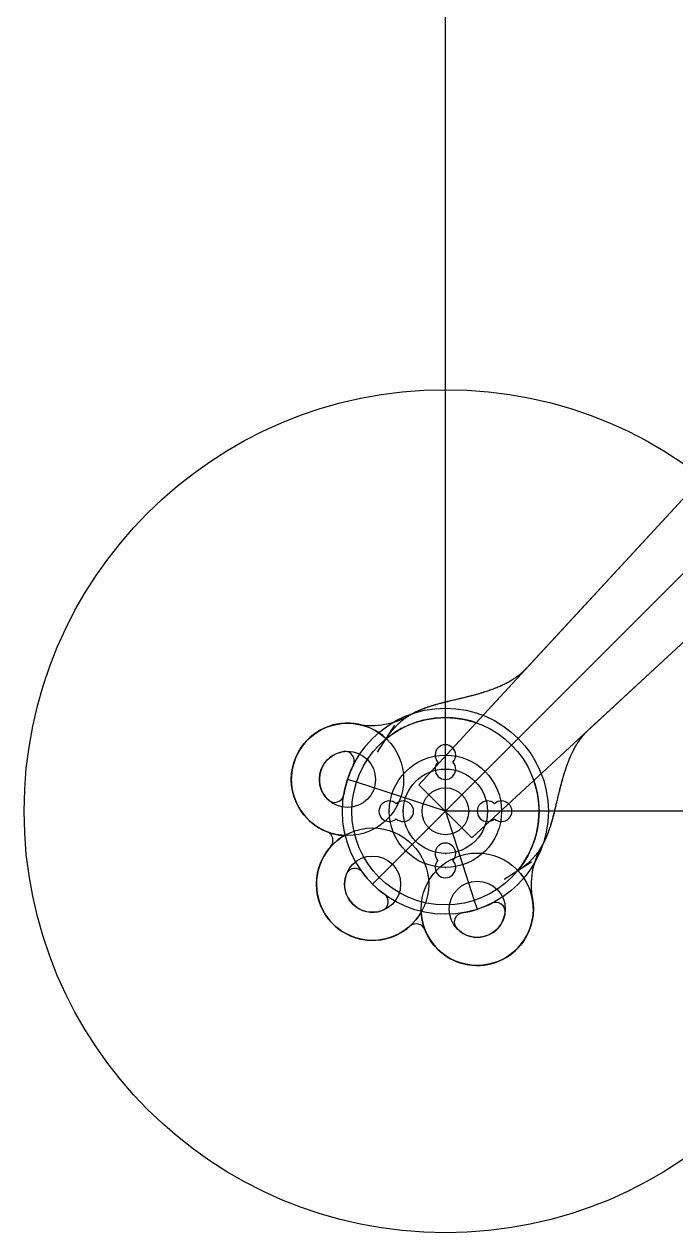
# Model space of a CAD drawing. Header units: millimetres. Extents: x -110 to 110, y -110 to 110.
# Drawn here: x -110 to -40.4, y -110 to 19 of the extents above; entities that cross this region are included whole.
import ezdxf

# ---------------------------------------------------------------- set-up
doc = ezdxf.new("R2010")
doc.units = ezdxf.units.MM
doc.header["$MEASUREMENT"] = 0
for name, color, linetype in [('Arm_Sketch1', 7, 'Continuous'), ('Arm_Sketch2', 7, 'Continuous'), ('Arm_Sketch3', 7, 'Continuous'), ('Arm_Sketch4', 7, 'Continuous'), ('Arm_Sketch5', 7, 'Continuous'), ('Arm_Sketch6', 7, 'Continuous'), ('Arm_Sketch7', 7, 'Continuous'), ('Arm_Sketch8', 7, 'Continuous'), ('Bttmplate_Sketch1', 7, 'Continuous'), ('Bttmplate_Sketch2', 7, 'Continuous'), ('Bttmplate_Sketch3', 7, 'Continuous'), ('Bttmplate_Sketch4', 7, 'Continuous'), ('Bttmplate_Sketch5', 7, 'Continuous'), ('PNWFX1 v11_Sketch2', 7, 'Continuous')]:
    doc.layers.add(name, color=color, linetype=linetype)

# ---------------------------------------------------------------- blocks, each defined once
blk = doc.blocks.new('Arm')
at = {"layer": 'Arm_Sketch1'}
for p, q in [((-6.5, -6.5), (-6.5, 6.5)), ((6.5, 6.5), (-6.5, -6.5)), ((6.5, -6.5), (-6.5, -6.5))]:
    blk.add_line(p, q, dxfattribs=at)
blk.add_circle((-6.5, -6.5), 4.5, dxfattribs=at)
at = {"layer": 'Arm_Sketch2'}
for p, q in [((6.5, 6.5), (-6.5, -6.5)), ((-6.783, -6.217), (-1.035, 0)), ((-6.217, -6.783), (0, -1.035)), ((-6.217, -6.783), (-6.783, -6.217))]:
    blk.add_line(p, q, dxfattribs=at)
blk.add_circle((-6.5, -6.5), 4.5, dxfattribs=at)
blk.add_point((-6.5, -6.5), dxfattribs=at)
at = {"layer": 'Arm_Sketch3'}
for p, q in [((-6.783, -6.217), (-1.035, 0)), ((0, -1.035), (-6.217, -6.783)), ((-6.217, -6.783), (-6.783, -6.217))]:
    blk.add_line(p, q, dxfattribs=at)
at = {"layer": 'Arm_Sketch4'}
for p, q in [((-2.281, -1.348, 0.4), (-6.783, -6.217, 0.4)), ((-6.217, -6.783, 0.4), (-1.408, -2.337, 0.4)), ((-7.451, -6.191, 0.4), (-7.546, -6.16, 0.4)), ((-6.5, -6.5, 0.4), (-7.451, -6.191, 0.4)), ((-6.783, -6.217, 0.4), (-6.217, -6.783, 0.4)), ((-6.5, -6.5, 0.4), (-7.207, -7.207, 0.4)), ((-6.5, -6.5, 0.4), (-6.191, -7.451, 0.4)), ((-7.207, -7.207, 0.4), (-7.278, -7.278, 0.4)), ((-6.191, -7.451, 0.4), (-6.16, -7.546, 0.4))]:
    blk.add_line(p, q, dxfattribs=at)
for centre, radius in [((-6.5, -6.5, 0.4), 1), ((-7.546, -6.16, 0.4), 0.6), ((-7.278, -7.278, 0.4), 0.6), ((-6.16, -7.546, 0.4), 0.6)]:
    blk.add_circle(centre, radius, dxfattribs=at)
at = {"layer": 'Arm_Sketch5'}
for p, q in [((-2.281, -1.348, 0.4), (-6.171, -5.556, 0.4)), ((-6.5, -6.5, 0.4), (-1.99, -1.99, 0.4)), ((-5.556, -6.171, 0.4), (-1.408, -2.337, 0.4)), ((-5.727, -5.075, 0.4), (-5.531, -4.863, 0.4)), ((-5.075, -5.727, 0.4), (-4.863, -5.531, 0.4)), ((-7.225, -5.871, 0.4), (-7.04, -5.58, 0.4)), ((-5.871, -7.225, 0.4), (-5.58, -7.04, 0.4))]:
    blk.add_line(p, q, dxfattribs=at)
for centre, radius, start, end in [((-6.5, -6.5, 0.4), 1, 70.8036, 129.2362), ((-7.546, -6.16, 0.4), 0.6, 46.417, 266.8183), ((-6.5, -5.9, 0.4), 0.11, 317.0141, 222.9859), ((-6.5, -6.05, 0.4), 0.11, 137.0141, 42.9859), ((-6.5, -6.5, 0.4), 1, 320.7638, 19.1964), ((-7.1, -6.5, 0.4), 0.11, 47.0141, 312.9859), ((-6.95, -6.5, 0.4), 0.11, 227.0141, 132.9859), ((-6.05, -6.5, 0.4), 0.11, 47.0141, 312.9859), ((-5.9, -6.5, 0.4), 0.11, 227.0141, 132.9859), ((-7.278, -7.278, 0.4), 0.6, 120.1817, 329.8183), ((-6.5, -6.95, 0.4), 0.11, 317.0141, 222.9859), ((-6.5, -7.1, 0.4), 0.11, 137.0141, 42.9859), ((-6.16, -7.546, 0.4), 0.6, 183.1817, 43.583)]:
    blk.add_arc(centre, radius, start, end, dxfattribs=at)
for points in [[(-7.133, -5.725, 0.4), (-7.114, -5.697, 0.4), (-7.076, -5.642, 0.4), (-7.015, -5.57, 0.4), (-6.924, -5.493, 0.4), (-6.793, -5.422, 0.4), (-6.643, -5.368, 0.4), (-6.472, -5.325, 0.4), (-6.287, -5.283, 0.4), (-6.097, -5.234, 0.4), (-5.915, -5.17, 0.4), (-5.785, -5.103, 0.4), (-5.701, -5.041, 0.4), (-5.652, -4.994, 0.4), (-5.629, -4.969, 0.4)], [(-5.725, -7.133, 0.4), (-5.697, -7.114, 0.4), (-5.642, -7.076, 0.4), (-5.57, -7.015, 0.4), (-5.493, -6.924, 0.4), (-5.422, -6.793, 0.4), (-5.368, -6.643, 0.4), (-5.325, -6.472, 0.4), (-5.283, -6.287, 0.4), (-5.234, -6.097, 0.4), (-5.17, -5.915, 0.4), (-5.103, -5.785, 0.4), (-5.041, -5.701, 0.4), (-4.994, -5.652, 0.4), (-4.969, -5.629, 0.4)]]:
    blk.add_open_spline(points, degree=5, dxfattribs=at)
at = {"layer": 'Arm_Sketch6'}
for p, q in [((-2.281, -1.348, 0.4), (-5.629, -4.969, 0.4)), ((-4.969, -5.629, 0.4), (-1.408, -2.337, 0.4))]:
    blk.add_line(p, q, dxfattribs=at)
for centre, radius in [((-6.5, -6.5, 0.4), 1.1), ((-7.546, -6.16, 0.4), 0.3), ((-7.278, -7.278, 0.4), 0.3), ((-6.16, -7.546, 0.4), 0.3)]:
    blk.add_circle(centre, radius, dxfattribs=at)
for centre, radius, start, end in [((-7.546, -6.16, 0.4), 0.6, 79.2961, 266.8183), ((-6.5, -5.9, 0.4), 0.11, 317.0141, 222.9859), ((-6.5, -6.05, 0.4), 0.11, 137.0141, 42.9859), ((-7.1, -6.5, 0.4), 0.11, 47.0141, 312.9859), ((-6.95, -6.5, 0.4), 0.11, 227.0141, 132.9859), ((-6.05, -6.5, 0.4), 0.11, 47.0141, 312.9859), ((-5.9, -6.5, 0.4), 0.11, 227.0141, 132.9859), ((-7.278, -7.278, 0.4), 0.6, 120.1817, 329.8183), ((-6.5, -6.95, 0.4), 0.11, 317.0141, 222.9859), ((-6.5, -7.1, 0.4), 0.11, 137.0141, 42.9859), ((-6.16, -7.546, 0.4), 0.6, 183.1817, 10.7039)]:
    blk.add_arc(centre, radius, start, end, dxfattribs=at)
for points, degree, knots in [([(-6.877, -5.472, 0.4), (-6.86, -5.462, 0.4), (-6.817, -5.438, 0.4), (-6.743, -5.404, 0.4), (-6.631, -5.365, 0.4), (-6.472, -5.325, 0.4), (-6.287, -5.283, 0.4), (-6.097, -5.234, 0.4), (-5.915, -5.17, 0.4), (-5.785, -5.103, 0.4), (-5.701, -5.041, 0.4), (-5.652, -4.994, 0.4), (-5.629, -4.969, 0.4)], 5, [0.2341167, 0.2341167, 0.2341167, 0.2341167, 0.2341167, 0.2341167, 0.3, 0.4, 0.5, 0.6, 0.7, 0.8, 0.9, 1, 1, 1, 1, 1, 1]), ([(-7.435, -5.571, 0.4), (-7.34, -5.588, 0.4), (-7.242, -5.589, 0.4), (-7.052, -5.555, 0.4), (-6.96, -5.521, 0.4), (-6.877, -5.472, 0.4)], 3, [0, 0, 0, 0, 0.2901405, 0.2901405, 0.580281, 0.580281, 0.580281, 0.580281]), ([(-5.472, -6.877, 0.4), (-5.462, -6.86, 0.4), (-5.438, -6.817, 0.4), (-5.404, -6.743, 0.4), (-5.365, -6.631, 0.4), (-5.325, -6.472, 0.4), (-5.283, -6.287, 0.4), (-5.234, -6.097, 0.4), (-5.17, -5.915, 0.4), (-5.103, -5.785, 0.4), (-5.041, -5.701, 0.4), (-4.994, -5.652, 0.4), (-4.969, -5.629, 0.4)], 5, [0.2341167, 0.2341167, 0.2341167, 0.2341167, 0.2341167, 0.2341167, 0.3, 0.4, 0.5, 0.6, 0.7, 0.8, 0.9, 1, 1, 1, 1, 1, 1]), ([(-5.472, -6.877, 0.4), (-5.521, -6.96, 0.4), (-5.555, -7.052, 0.4), (-5.589, -7.242, 0.4), (-5.588, -7.34, 0.4), (-5.571, -7.435, 0.4)], 3, [0, 0, 0, 0, 0.2901405, 0.2901405, 0.580281, 0.580281, 0.580281, 0.580281])]:
    blk.add_open_spline(points, degree=degree, knots=knots, dxfattribs=at)
at = {"layer": 'Arm_Sketch7'}
for p, q in [((-2.281, -1.348, 0.4), (-5.629, -4.969, 0.4)), ((-4.969, -5.629, 0.4), (-1.408, -2.337, 0.4))]:
    blk.add_line(p, q, dxfattribs=at)
for centre, radius, start, end in [((-7.546, -6.16, 0.4), 0.6, 79.2961, 248.692), ((-6.5, -5.9, 0.4), 0.11, 317.0141, 222.9859), ((-7.546, -6.16, 0.4), 0.3, 97.583, 226.417), ((-7.573, -5.962, 0.4), 0.1, 333.3541, 97.583), ((-6.5, -6.5, 0.4), 1.1, 153.3541, 170.6459), ((-6.5, -6.05, 0.4), 0.11, 137.0141, 42.9859), ((-7.684, -6.305, 0.4), 0.1, 226.417, 350.6459), ((-7.1, -6.5, 0.4), 0.11, 47.0141, 312.9859), ((-6.95, -6.5, 0.4), 0.11, 227.0141, 132.9859), ((-6.05, -6.5, 0.4), 0.11, 47.0141, 312.9859), ((-5.9, -6.5, 0.4), 0.11, 227.0141, 132.9859), ((-7.801, -6.812, 0.4), 0.1, 318.308, 68.692), ((-7.278, -7.278, 0.4), 0.6, 138.308, 311.692), ((-6.5, -6.95, 0.4), 0.11, 317.0141, 222.9859), ((-6.5, -7.1, 0.4), 0.11, 137.0141, 42.9859), ((-7.278, -7.278, 0.4), 0.3, 160.583, 289.417), ((-7.466, -7.211, 0.4), 0.1, 36.3541, 160.583), ((-6.5, -6.5, 0.4), 1.1, 216.3541, 233.6459), ((-7.211, -7.466, 0.4), 0.1, 289.417, 53.6459), ((-6.16, -7.546, 0.4), 0.6, 201.308, 10.7039), ((-5.962, -7.573, 0.4), 0.1, 352.417, 116.6459), ((-6.305, -7.684, 0.4), 0.1, 99.3541, 223.583), ((-6.16, -7.546, 0.4), 0.3, 223.583, 352.417), ((-6.5, -6.5, 0.4), 1.1, 279.3541, 296.6459), ((-6.812, -7.801, 0.4), 0.1, 21.308, 131.692)]:
    blk.add_arc(centre, radius, start, end, dxfattribs=at)
for points, degree, knots in [([(-6.877, -5.472, 0.4), (-6.86, -5.462, 0.4), (-6.817, -5.438, 0.4), (-6.743, -5.404, 0.4), (-6.631, -5.365, 0.4), (-6.472, -5.325, 0.4), (-6.287, -5.283, 0.4), (-6.097, -5.234, 0.4), (-5.915, -5.17, 0.4), (-5.785, -5.103, 0.4), (-5.701, -5.041, 0.4), (-5.652, -4.994, 0.4), (-5.629, -4.969, 0.4)], 5, [0.2341167, 0.2341167, 0.2341167, 0.2341167, 0.2341167, 0.2341167, 0.3, 0.4, 0.5, 0.6, 0.7, 0.8, 0.9, 1, 1, 1, 1, 1, 1]), ([(-7.435, -5.571, 0.4), (-7.34, -5.588, 0.4), (-7.242, -5.589, 0.4), (-7.052, -5.555, 0.4), (-6.96, -5.521, 0.4), (-6.877, -5.472, 0.4)], 3, [0, 0, 0, 0, 0.2901405, 0.2901405, 0.580281, 0.580281, 0.580281, 0.580281]), ([(-5.472, -6.877, 0.4), (-5.462, -6.86, 0.4), (-5.438, -6.817, 0.4), (-5.404, -6.743, 0.4), (-5.365, -6.631, 0.4), (-5.325, -6.472, 0.4), (-5.283, -6.287, 0.4), (-5.234, -6.097, 0.4), (-5.17, -5.915, 0.4), (-5.103, -5.785, 0.4), (-5.041, -5.701, 0.4), (-4.994, -5.652, 0.4), (-4.969, -5.629, 0.4)], 5, [0.2341167, 0.2341167, 0.2341167, 0.2341167, 0.2341167, 0.2341167, 0.3, 0.4, 0.5, 0.6, 0.7, 0.8, 0.9, 1, 1, 1, 1, 1, 1]), ([(-5.472, -6.877, 0.4), (-5.521, -6.96, 0.4), (-5.555, -7.052, 0.4), (-5.589, -7.242, 0.4), (-5.588, -7.34, 0.4), (-5.571, -7.435, 0.4)], 3, [0, 0, 0, 0, 0.2901405, 0.2901405, 0.580281, 0.580281, 0.580281, 0.580281])]:
    blk.add_open_spline(points, degree=degree, knots=knots, dxfattribs=at)
at = {"layer": 'Arm_Sketch8'}
for p, q in [((-2.45, -1.53, 0.4), (-5.629, -4.969, 0.4)), ((-4.969, -5.629, 0.4), (-1.53, -2.45, 0.4))]:
    blk.add_line(p, q, dxfattribs=at)
blk.add_circle((-6.5, -6.5, 0.4), 0.25, dxfattribs=at)
for centre, radius, start, end in [((-7.546, -6.16, 0.4), 0.6, 79.2961, 248.692), ((-6.5, -5.9, 0.4), 0.11, 317.0141, 222.9859), ((-7.546, -6.16, 0.4), 0.3, 97.583, 226.417), ((-7.573, -5.962, 0.4), 0.1, 333.3541, 97.583), ((-6.5, -6.5, 0.4), 1.1, 153.3541, 170.6459), ((-6.5, -6.05, 0.4), 0.11, 137.0141, 42.9859), ((-7.684, -6.305, 0.4), 0.1, 226.417, 350.6459), ((-7.1, -6.5, 0.4), 0.11, 47.0141, 312.9859), ((-6.95, -6.5, 0.4), 0.11, 227.0141, 132.9859), ((-6.05, -6.5, 0.4), 0.11, 47.0141, 312.9859), ((-5.9, -6.5, 0.4), 0.11, 227.0141, 132.9859), ((-7.801, -6.812, 0.4), 0.1, 318.308, 68.692), ((-7.278, -7.278, 0.4), 0.6, 138.308, 311.692), ((-6.5, -6.95, 0.4), 0.11, 317.0141, 222.9859), ((-6.5, -7.1, 0.4), 0.11, 137.0141, 42.9859), ((-7.278, -7.278, 0.4), 0.3, 160.583, 289.417), ((-7.466, -7.211, 0.4), 0.1, 36.3541, 160.583), ((-6.5, -6.5, 0.4), 1.1, 216.3541, 233.6459), ((-7.211, -7.466, 0.4), 0.1, 289.417, 53.6459), ((-6.16, -7.546, 0.4), 0.6, 201.308, 10.7039), ((-5.962, -7.573, 0.4), 0.1, 352.417, 116.6459), ((-6.305, -7.684, 0.4), 0.1, 99.3541, 223.583), ((-6.16, -7.546, 0.4), 0.3, 223.583, 352.417), ((-6.5, -6.5, 0.4), 1.1, 279.3541, 296.6459), ((-6.812, -7.801, 0.4), 0.1, 21.308, 131.692)]:
    blk.add_arc(centre, radius, start, end, dxfattribs=at)
for points, degree, knots in [([(-6.877, -5.472, 0.4), (-6.86, -5.462, 0.4), (-6.817, -5.438, 0.4), (-6.743, -5.404, 0.4), (-6.631, -5.365, 0.4), (-6.472, -5.325, 0.4), (-6.287, -5.283, 0.4), (-6.097, -5.234, 0.4), (-5.915, -5.17, 0.4), (-5.785, -5.103, 0.4), (-5.701, -5.041, 0.4), (-5.652, -4.994, 0.4), (-5.629, -4.969, 0.4)], 5, [0.2341167, 0.2341167, 0.2341167, 0.2341167, 0.2341167, 0.2341167, 0.3, 0.4, 0.5, 0.6, 0.7, 0.8, 0.9, 1, 1, 1, 1, 1, 1]), ([(-7.435, -5.571, 0.4), (-7.34, -5.588, 0.4), (-7.242, -5.589, 0.4), (-7.052, -5.555, 0.4), (-6.96, -5.521, 0.4), (-6.877, -5.472, 0.4)], 3, [0, 0, 0, 0, 0.2901405, 0.2901405, 0.580281, 0.580281, 0.580281, 0.580281]), ([(-5.472, -6.877, 0.4), (-5.462, -6.86, 0.4), (-5.438, -6.817, 0.4), (-5.404, -6.743, 0.4), (-5.365, -6.631, 0.4), (-5.325, -6.472, 0.4), (-5.283, -6.287, 0.4), (-5.234, -6.097, 0.4), (-5.17, -5.915, 0.4), (-5.103, -5.785, 0.4), (-5.041, -5.701, 0.4), (-4.994, -5.652, 0.4), (-4.969, -5.629, 0.4)], 5, [0.2341167, 0.2341167, 0.2341167, 0.2341167, 0.2341167, 0.2341167, 0.3, 0.4, 0.5, 0.6, 0.7, 0.8, 0.9, 1, 1, 1, 1, 1, 1]), ([(-5.472, -6.877, 0.4), (-5.521, -6.96, 0.4), (-5.555, -7.052, 0.4), (-5.589, -7.242, 0.4), (-5.588, -7.34, 0.4), (-5.571, -7.435, 0.4)], 3, [0, 0, 0, 0, 0.2901405, 0.2901405, 0.580281, 0.580281, 0.580281, 0.580281])]:
    blk.add_open_spline(points, degree=degree, knots=knots, dxfattribs=at)
blk = doc.blocks.new('Bttmplate')
at = {"layer": 'Bttmplate_Sketch1'}
for p, q in [((0, -6.25), (0, 6.25)), ((-1.7, 1.8), (1.7, 1.8)), ((-1.7, -5.3), (-1.7, 1.8)), ((1.7, 1.8), (1.7, -5.3)), ((2, 0), (0.25, 0)), ((-2.042, -2.641), (-2.161, -2.62)), ((-1.7, -3.3), (-1.7, -3.039)), ((1.7, -5.3), (-1.7, -5.3))]:
    blk.add_line(p, q, dxfattribs=at)
for centre, radius in [((-1.99, 1.99), 0.65), ((-1.99, 1.99), 0.3), ((-1.99, -1.99), 0.65), ((-1.99, -1.99), 0.3)]:
    blk.add_circle(centre, radius, dxfattribs=at)
for points in [[(-1.53, 2.45), (-1.481, 2.4), (-1.378, 2.306), (-1.216, 2.18), (-0.984, 2.04), (-0.674, 1.906), (-0.413, 1.835), (-0.209, 1.806), (-0.07, 1.8), (0, 1.8)], [(-2.45, 1.53), (-2.399, 1.48), (-2.301, 1.376), (-2.165, 1.215), (-2.003, 0.986), (-1.837, 0.682), (-1.745, 0.423), (-1.708, 0.216), (-1.7, 0.073), (-1.7, 0)], [(-2.45, -1.53), (-2.399, -1.48), (-2.301, -1.376), (-2.165, -1.215), (-2.003, -0.986), (-1.837, -0.682), (-1.745, -0.423), (-1.708, -0.216), (-1.7, -0.073), (-1.7, 0)], [(-1.7, -3.17), (-1.7, -3.124), (-1.705, -3.04), (-1.729, -2.932), (-1.786, -2.821), (-1.884, -2.723), (-1.972, -2.671), (-2.037, -2.645), (-2.08, -2.634), (-2.102, -2.63)]]:
    blk.add_open_spline(points, degree=5, dxfattribs=at)
blk.add_point((0, 0), dxfattribs=at)
at = {"layer": 'Bttmplate_Sketch2'}
for p, q in [((-1.9, -5.3), (-1.9, -2.721)), ((1.9, -5.3), (1.9, -2.721)), ((-1.7, -3.17), (-1.7, -5.3)), ((1.7, -5.3), (1.7, -3.17)), ((1.9, -5.3), (-1.9, -5.3)), ((-1.7, -5.3), (1.7, -5.3))]:
    blk.add_line(p, q, dxfattribs=at)
for centre in [(-1.99, 1.99), (1.99, 1.99), (-1.99, -1.99), (1.99, -1.99)]:
    blk.add_circle(centre, 0.16, dxfattribs=at)
for centre, start, end in [((-1.99, 1.99), 45, 225), ((1.99, 1.99), 315, 135), ((-1.99, -1.99), 135, 260.1044), ((1.99, -1.99), 279.8956, 45)]:
    blk.add_arc(centre, 0.65, start, end, dxfattribs=at)
for points in [[(-1.53, 2.45), (-1.481, 2.4), (-1.378, 2.306), (-1.216, 2.18), (-0.984, 2.04), (-0.674, 1.906), (-0.413, 1.835), (-0.209, 1.806), (-0.07, 1.8), (0, 1.8)], [(1.53, 2.45), (1.481, 2.4), (1.378, 2.306), (1.216, 2.18), (0.984, 2.04), (0.674, 1.906), (0.413, 1.835), (0.209, 1.806), (0.07, 1.8), (0, 1.8)], [(-2.45, 1.53), (-2.399, 1.48), (-2.301, 1.376), (-2.165, 1.215), (-2.003, 0.986), (-1.837, 0.682), (-1.745, 0.423), (-1.708, 0.216), (-1.7, 0.073), (-1.7, 0)], [(2.45, 1.53), (2.399, 1.48), (2.301, 1.376), (2.165, 1.215), (2.003, 0.986), (1.837, 0.682), (1.745, 0.423), (1.708, 0.216), (1.7, 0.073), (1.7, 0)], [(-2.45, -1.53), (-2.399, -1.48), (-2.301, -1.376), (-2.165, -1.215), (-2.003, -0.986), (-1.837, -0.682), (-1.745, -0.423), (-1.708, -0.216), (-1.7, -0.073), (-1.7, 0)], [(2.45, -1.53), (2.399, -1.48), (2.301, -1.376), (2.165, -1.215), (2.003, -0.986), (1.837, -0.682), (1.745, -0.423), (1.708, -0.216), (1.7, -0.073), (1.7, 0)], [(-1.7, -3.17), (-1.7, -3.124), (-1.705, -3.04), (-1.729, -2.932), (-1.786, -2.821), (-1.884, -2.723), (-1.972, -2.671), (-2.037, -2.645), (-2.08, -2.634), (-2.102, -2.63)], [(1.7, -3.17), (1.7, -3.124), (1.705, -3.04), (1.729, -2.932), (1.786, -2.821), (1.884, -2.723), (1.972, -2.671), (2.037, -2.645), (2.08, -2.634), (2.102, -2.63)]]:
    blk.add_open_spline(points, degree=5, dxfattribs=at)
blk.add_point((0, 0), dxfattribs=at)
at = {"layer": 'Bttmplate_Sketch3'}
for p, q in [((-4.969, -5.629), (-1.408, -2.337)), ((-1.9, -3.366), (-1.9, -5.3)), ((1.9, -5.3), (1.9, -3.366)), ((-1.9, -5.3), (1.9, -5.3))]:
    blk.add_line(p, q, dxfattribs=at)
for centre, radius in [((-1.99, 1.99), 0.16), ((1.99, 1.99), 0.16), ((-1.99, -1.99), 0.16), ((1.99, -1.99), 0.16), ((-1.5, -2.83), 0.3), ((-1.5, -4.9), 0.3)]:
    blk.add_circle(centre, radius, dxfattribs=at)
for centre, radius, start, end in [((-1.99, 1.99), 0.65, 45, 225), ((1.99, 1.99), 0.65, 315, 135), ((-1.99, -1.99), 0.65, 135, 236.5269), ((1.99, -1.99), 0.65, 303.4731, 45), ((-2.9, -3.366), 1, 0, 56.5269), ((2.9, -3.366), 1, 123.4731, 180)]:
    blk.add_arc(centre, radius, start, end, dxfattribs=at)
for points in [[(-1.53, 2.45), (-1.481, 2.4), (-1.378, 2.306), (-1.216, 2.18), (-0.984, 2.04), (-0.674, 1.906), (-0.413, 1.835), (-0.209, 1.806), (-0.07, 1.8), (0, 1.8)], [(1.53, 2.45), (1.481, 2.4), (1.378, 2.306), (1.216, 2.18), (0.984, 2.04), (0.674, 1.906), (0.413, 1.835), (0.209, 1.806), (0.07, 1.8), (0, 1.8)], [(-2.45, 1.53), (-2.399, 1.48), (-2.301, 1.376), (-2.165, 1.215), (-2.003, 0.986), (-1.837, 0.682), (-1.745, 0.423), (-1.708, 0.216), (-1.7, 0.073), (-1.7, 0)], [(2.45, 1.53), (2.399, 1.48), (2.301, 1.376), (2.165, 1.215), (2.003, 0.986), (1.837, 0.682), (1.745, 0.423), (1.708, 0.216), (1.7, 0.073), (1.7, 0)], [(-2.45, -1.53), (-2.399, -1.48), (-2.301, -1.376), (-2.165, -1.215), (-2.003, -0.986), (-1.837, -0.682), (-1.745, -0.423), (-1.708, -0.216), (-1.7, -0.073), (-1.7, 0)], [(2.45, -1.53), (2.399, -1.48), (2.301, -1.376), (2.165, -1.215), (2.003, -0.986), (1.837, -0.682), (1.745, -0.423), (1.708, -0.216), (1.7, -0.073), (1.7, 0)]]:
    blk.add_open_spline(points, degree=5, dxfattribs=at)
blk.add_open_spline([(-1.408, -2.337), (-1.381, -2.313), (-1.3, -2.247), (-1.16, -2.147), (-0.954, -2.027), (-0.674, -1.906), (-0.413, -1.835), (-0.209, -1.806), (-0.07, -1.8), (0, -1.8)], degree=5, knots=[0.0957776, 0.0957776, 0.0957776, 0.0957776, 0.0957776, 0.0957776, 0.2, 0.4, 0.6, 0.8, 1, 1, 1, 1, 1, 1], dxfattribs=at)
blk.add_point((0, 0), dxfattribs=at)
at = {"layer": 'Bttmplate_Sketch4'}
for p, q in [((0, 1.803), (0, -1.803)), ((-1.803, 0), (1.803, 0)), ((-1.9, -3.366), (-1.9, -4.95)), ((1.9, -5.3), (1.9, -3.366)), ((-1.9, -4.95), (-1.55, -5.3)), ((-1.55, -5.3), (1.9, -5.3))]:
    blk.add_line(p, q, dxfattribs=at)
for centre, radius in [((-1.99, 1.99), 0.16), ((0, 1.803), 0.3), ((1.99, 1.99), 0.16), ((-1, 1), 0.16), ((1, 1), 0.16), ((-1.803, 0), 0.3), ((0, 0), 0.16), ((-1, -1), 0.16), ((1, -1), 0.16), ((-1.99, -1.99), 0.16), ((1.99, -1.99), 0.16), ((-1.5, -2.83), 0.16), ((-1.5, -4.9), 0.16)]:
    blk.add_circle(centre, radius, dxfattribs=at)
for centre, radius, start, end in [((-1.99, 1.99), 0.65, 45, 225), ((1.99, 1.99), 0.65, 315, 135), ((-1.99, -1.99), 0.65, 135, 236.5269), ((1.99, -1.99), 0.65, 303.4731, 45), ((-2.9, -3.366), 1, 0, 56.5269), ((2.9, -3.366), 1, 123.4731, 180)]:
    blk.add_arc(centre, radius, start, end, dxfattribs=at)
for points in [[(-1.53, 2.45), (-1.481, 2.4), (-1.378, 2.306), (-1.216, 2.18), (-0.984, 2.04), (-0.674, 1.906), (-0.413, 1.835), (-0.209, 1.806), (-0.07, 1.8), (0, 1.8)], [(1.53, 2.45), (1.463, 2.382), (1.33, 2.252), (1.135, 2.072), (0.884, 1.861), (0.583, 1.657), (0.289, 1.526), (0, 1.48), (-0.289, 1.526), (-0.583, 1.657), (-0.884, 1.861), (-1.135, 2.072), (-1.33, 2.252), (-1.463, 2.382), (-1.53, 2.45)], [(1.53, 2.45), (1.481, 2.4), (1.378, 2.306), (1.216, 2.18), (0.984, 2.04), (0.674, 1.906), (0.413, 1.835), (0.209, 1.806), (0.07, 1.8), (0, 1.8)], [(-2.45, 1.53), (-2.382, 1.463), (-2.252, 1.33), (-2.072, 1.135), (-1.861, 0.884), (-1.657, 0.583), (-1.526, 0.289), (-1.48, 0), (-1.526, -0.289), (-1.657, -0.583), (-1.861, -0.884), (-2.072, -1.135), (-2.252, -1.33), (-2.382, -1.463), (-2.45, -1.53)], [(-2.45, 1.53), (-2.399, 1.48), (-2.301, 1.376), (-2.165, 1.215), (-2.003, 0.986), (-1.837, 0.682), (-1.745, 0.423), (-1.708, 0.216), (-1.7, 0.073), (-1.7, 0)], [(2.45, 1.53), (2.399, 1.48), (2.301, 1.376), (2.165, 1.215), (2.003, 0.986), (1.837, 0.682), (1.745, 0.423), (1.708, 0.216), (1.7, 0.073), (1.7, 0)], [(-2.45, -1.53), (-2.399, -1.48), (-2.301, -1.376), (-2.165, -1.215), (-2.003, -0.986), (-1.837, -0.682), (-1.745, -0.423), (-1.708, -0.216), (-1.7, -0.073), (-1.7, 0)], [(2.45, -1.53), (2.399, -1.48), (2.301, -1.376), (2.165, -1.215), (2.003, -0.986), (1.837, -0.682), (1.745, -0.423), (1.708, -0.216), (1.7, -0.073), (1.7, 0)]]:
    blk.add_open_spline(points, degree=5, dxfattribs=at)
for p in [(0, 1.803), (-1.803, 0), (0, 0), (1.803, 0), (0, -1.803)]:
    blk.add_point(p, dxfattribs=at)
at = {"layer": 'Bttmplate_Sketch5'}
for p, q in [((-1.614, -4.735), (1.386, -2.665)), ((1.614, -4.735), (-1.386, -2.665)), ((1.5, -4.9), (-1.5, -2.83)), ((1.5, -2.83), (-1.5, -2.83)), ((-1.5, -2.83), (-1.5, -4.9)), ((-1.5, -4.9), (1.5, -2.83)), ((-1.3, -2.83), (-1.3, -4.9)), ((1.3, -4.9), (1.3, -2.83)), ((1.5, -4.9), (1.5, -2.83)), ((1.5, -2.93), (-1.5, -2.93)), ((1.386, -5.065), (-1.614, -2.995)), ((-1.386, -5.065), (1.614, -2.995)), ((-1.9, -3.366), (-1.9, -4.9)), ((1.9, -4.9), (1.9, -3.366)), ((-1.5, -4.8), (1.5, -4.8)), ((-1.5, -4.9), (1.5, -4.9)), ((-1.5, -5.3), (1.5, -5.3))]:
    blk.add_line(p, q, dxfattribs=at)
for centre, radius in [((-1.99, 1.99), 0.16), ((1.99, 1.99), 0.16), ((-1, 1), 0.16), ((1, 1), 0.16), ((0, 0), 0.16), ((-1, -1), 0.16), ((1, -1), 0.16), ((0, -1.803), 0.3), ((-1.99, -1.99), 0.16), ((1.99, -1.99), 0.16), ((-1.5, -2.83), 0.16), ((1.5, -2.83), 0.16), ((-1.5, -4.9), 0.16), ((1.5, -4.9), 0.16)]:
    blk.add_circle(centre, radius, dxfattribs=at)
for centre, radius, start, end in [((-1.99, 1.99), 0.65, 45, 225), ((1.99, 1.99), 0.65, 315, 135), ((-1.99, -1.99), 0.65, 135, 236.5269), ((1.99, -1.99), 0.65, 303.4731, 45), ((-2.9, -3.366), 1, 0, 56.5269), ((2.9, -3.366), 1, 123.4731, 180), ((-1.5, -4.9), 0.4, 180, 270), ((1.5, -4.9), 0.4, 270, 360)]:
    blk.add_arc(centre, radius, start, end, dxfattribs=at)
for points in [[(0, 1.503), (-0.058, 1.503), (-0.174, 1.512), (-0.348, 1.552), (-0.583, 1.657), (-0.884, 1.861), (-1.135, 2.072), (-1.33, 2.252), (-1.463, 2.382), (-1.53, 2.45)], [(0, 1.503), (0.058, 1.503), (0.174, 1.512), (0.348, 1.552), (0.583, 1.657), (0.884, 1.861), (1.135, 2.072), (1.33, 2.252), (1.463, 2.382), (1.53, 2.45)], [(-2.45, 1.53), (-2.382, 1.463), (-2.252, 1.33), (-2.072, 1.135), (-1.861, 0.884), (-1.657, 0.583), (-1.526, 0.289), (-1.48, 0), (-1.526, -0.289), (-1.657, -0.583), (-1.861, -0.884), (-2.072, -1.135), (-2.252, -1.33), (-2.382, -1.463), (-2.45, -1.53)], [(2.45, 1.53), (2.382, 1.463), (2.252, 1.33), (2.072, 1.135), (1.861, 0.884), (1.657, 0.583), (1.526, 0.289), (1.48, 0), (1.526, -0.289), (1.657, -0.583), (1.861, -0.884), (2.072, -1.135), (2.252, -1.33), (2.382, -1.463), (2.45, -1.53)]]:
    blk.add_open_spline(points, degree=5, dxfattribs=at)
for p in [(0, 0), (0, -3.865)]:
    blk.add_point(p, dxfattribs=at)

msp = doc.modelspace()

# ---------------------------------------------------------------- linework, layer by layer
at = {"layer": 'PNWFX1 v11_Sketch2'}
for p, q in [((-22.81, -13.48, 4), (-61.71, -55.56, 4)), ((-55.56, -61.71, 4), (-14.08, -23.37, 4))]:
    msp.add_line(p, q, dxfattribs=at)
for radius in [6, 4.5]:
    msp.add_circle((-65, -65, 4), radius, dxfattribs=at)
for centre, radius, start, end in [((-65, -65, 4), 10, 70.8036, 129.2362), ((-75.46, -61.6, 4), 6, 46.417, 266.8183), ((-65, -65, 4), 10, 320.7638, 19.1964), ((-72.78, -72.78, 4), 6, 120.1817, 329.8183), ((-61.6, -75.46, 4), 6, 183.1817, 43.583)]:
    msp.add_arc(centre, radius, start, end, dxfattribs=at)
for p in [(-65, -59, 4), (-65, -60.5, 4), (-71, -65, 4), (-69.5, -65, 4), (-60.5, -65, 4), (-59, -65, 4), (-65, -69.5, 4), (-65, -71, 4)]:
    msp.add_point(p, dxfattribs=at)

# ---------------------------------------------------------------- block references
at = {"xscale": 10, "yscale": 10, "zscale": 10}
for name in ['Arm', 'Bttmplate']:
    msp.add_blockref(name, (0, 0), dxfattribs=at)

doc.saveas('drawing.dxf')
